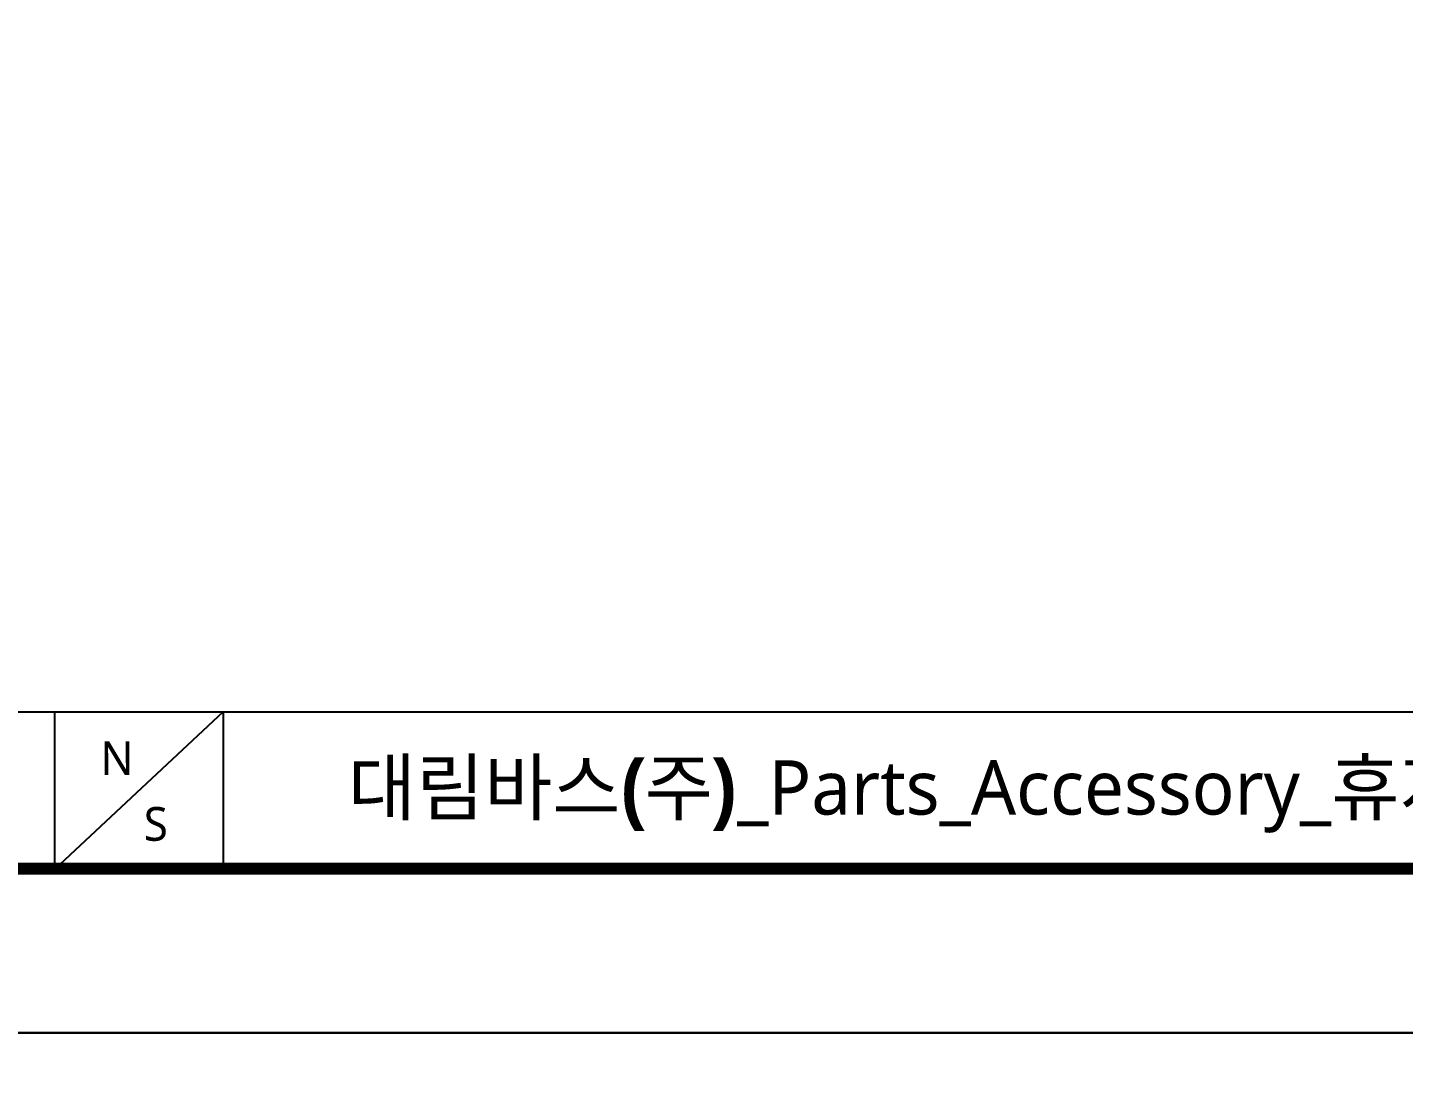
# Model space of a CAD drawing. Extents: x 16296675204 to 16296683393, y -37409618576 to -37409617244.
# Drawn here: x 16296675367.6 to 16296675538.8, y -37409617849.3 to -37409617719 of the extents above; entities that cross this region are included whole.
import ezdxf

# ---------------------------------------------------------------- set-up
doc = ezdxf.new("R2010")
doc.units = 0
doc.header["$LTSCALE"] = 10
doc.header["$MEASUREMENT"] = 0
doc.layers.get('0').update_dxf_attribs({"linetype": 'CONTINUOUS'})
doc.styles.add('Daelim Dimension', font='NanumGothic.ttf')

msp = doc.modelspace()

# ---------------------------------------------------------------- linework, layer by layer
at = {"color": 5}
msp.add_line((16296675290.552361, -37409617804.135674), (16296675814.739639, -37409617804.135674), dxfattribs=at)
at = {"color": 5, "ltscale": 40}
for p, q in [((16296675370.903049, -37409617804.135674), (16296675370.903049, -37409617823.752007)), ((16296675370.903049, -37409617804.135674), (16296675370.903049, -37409617823.752007)), ((16296675391.8974, -37409617804.135674), (16296675370.903049, -37409617823.752007)), ((16296675391.8974, -37409617804.135674), (16296675370.903049, -37409617823.752007)), ((16296675391.8974, -37409617804.135674), (16296675391.8974, -37409617823.752007)), ((16296675391.8974, -37409617804.135674), (16296675391.8974, -37409617823.752007))]:
    msp.add_line(p, q, dxfattribs=at)
at = {"ltscale": 0.5}
for points in [[(16296675280.084169, -37409617844.102562), (16296675931.084169, -37409617844.102562), (16296675931.084169, -37409617367.102562), (16296675280.084169, -37409617367.102562)], [(16296675280.084169, -37409618321.102562), (16296675931.084169, -37409618321.102562), (16296675931.084169, -37409617844.102562), (16296675280.084169, -37409617844.102562)]]:
    msp.add_lwpolyline(points, close=True, dxfattribs=at)
at = {"color": 5, "linetype": 'ByBlock', "lineweight": 200, "const_width": 1.5}
msp.add_lwpolyline([(16296675290.552361, -37409617823.677841), (16296675920.552361, -37409617823.677841), (16296675920.552361, -37409617378.177841), (16296675290.552361, -37409617378.177841)], close=True, dxfattribs=at)

# ---------------------------------------------------------------- texts
at = {"char_height": 4.204124, "width": 5.86731056, "attachment_point": 1, "style": 'Daelim Dimension'}
for s, insert in [('N', (16296675376.613239, -37409617807.813393)), ('S', (16296675382.019381, -37409617815.990913))]:
    msp.add_mtext(s, dxfattribs=dict(at, insert=insert))
at = {"color": 2, "insert": (16296675407.42462, -37409617810.181793), "char_height": 6.75662715, "width": 260.66283526, "attachment_point": 1, "style": 'Daelim Dimension'}
msp.add_mtext('{\\fPretendard Variable SemiBold|b0|i0|c129|p2;대림바스(주)}_Parts_Accessory_{\\fGulim|b0|i0|c129|p50;휴지걸이}_DL A2301SN', dxfattribs=at)

doc.saveas('drawing.dxf')
